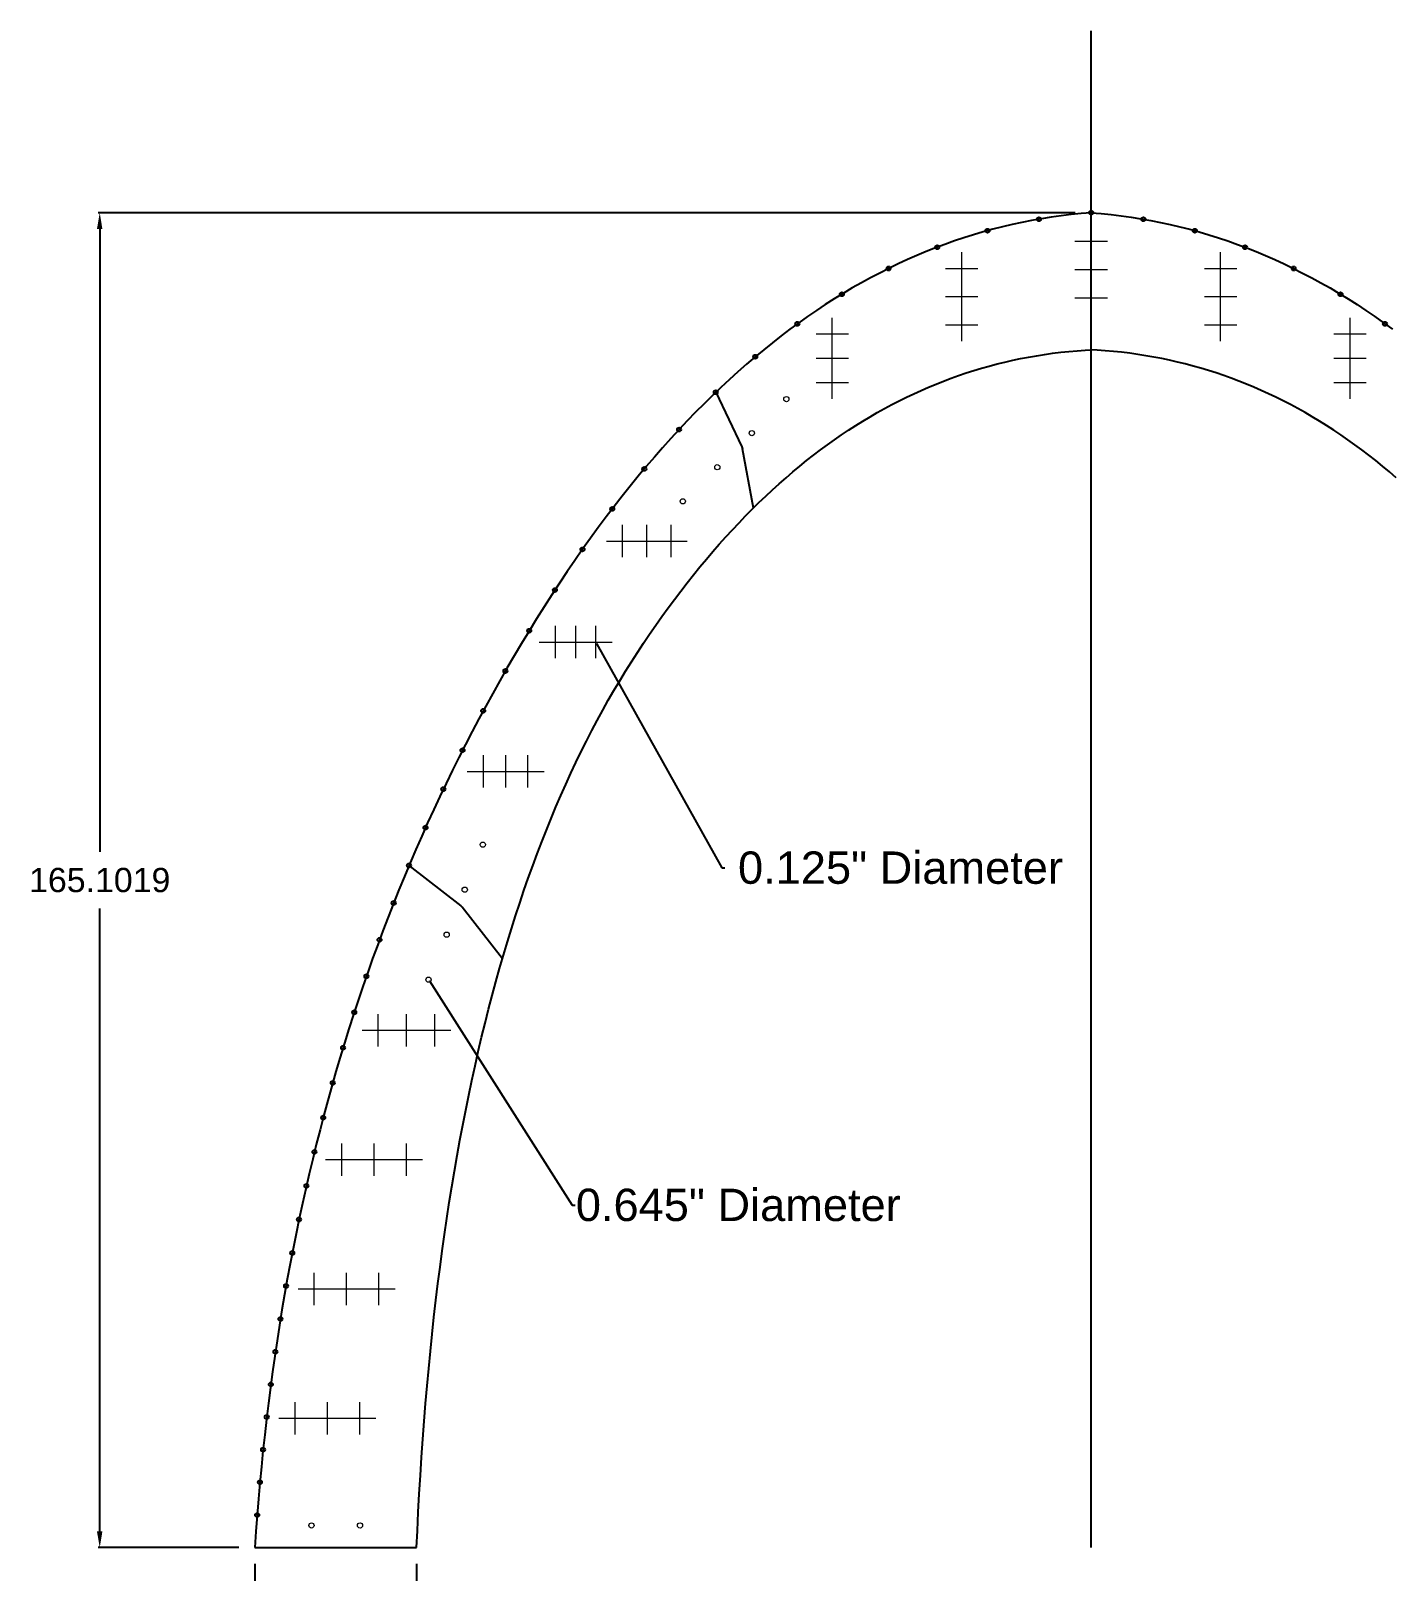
# Model space of a CAD drawing. Header units: inches. Extents: x -241 to 12541, y -1696 to 1281.
# Drawn here: x 1481.2 to 1649.3, y 191.9 to 382.4 of the extents above; entities that cross this region are included whole.
import ezdxf
from ezdxf import colors
from ezdxf.entities.mleader import LeaderData, LeaderLine
from ezdxf.math import Vec2, Vec3

# ---------------------------------------------------------------- set-up
doc = ezdxf.new("R2010")
doc.units = ezdxf.units.IN
doc.header["$MEASUREMENT"] = 0
doc.header["$PDMODE"] = 2
doc.header["$PDSIZE"] = 2
doc.layers.add('Annotation', color=7, linetype='Continuous', lineweight=9)
doc.layers.add('Drilling', color=3, linetype='Continuous', lineweight=13)
doc.layers.add('OLD1', color=1, linetype='Continuous')
doc.styles.get("Standard").update_dxf_attribs({"font": 'Arial.ttf'})
doc.dimstyles.get("Standard").update_dxf_attribs({"dimtxt": 3, "dimasz": 2, "dimexe": 0.18, "dimexo": 2, "dimgap": 2, "dimtad": 0, "dimtih": 1, "dimtoh": 1, "dimdec": 4, "dimzin": 0, "dimdsep": 46, "dimtxsty": 'Standard', "dimcen": 0.09, "dimadec": 0, "dimazin": 0, "dimtfac": 1, "dimtdec": 4, "dimtofl": 0, "dimtmove": 0, "dimatfit": 3, "dimfxl": 1, "dimtolj": 1, "dimtzin": 0, "dimarcsym": 0})

# ---------------------------------------------------------------- blocks, each defined once
blk = doc.blocks.new('*U142')
at = {"layer": 'Drilling'}
blk.add_point((0, 0), dxfattribs=at)
blk = doc.blocks.new('*U143')
at = {"layer": 'Drilling', "color": 0, "linetype": 'ByBlock', "lineweight": -2, "transparency": 16777216}
for p in [(0, 0), (4, 0), (8, 0)]:
    blk.add_blockref('*U142', p, dxfattribs=at)
blk = doc.blocks.new('*U144')
at = {"layer": 'Drilling'}
blk.add_point((0, 0), dxfattribs=at)
blk = doc.blocks.new('*U145')
at = {"layer": 'Drilling', "color": 0, "linetype": 'ByBlock', "lineweight": -2, "transparency": 16777216}
for p in [(0, 0), (4, 0), (8, 0)]:
    blk.add_blockref('*U144', p, dxfattribs=at)
blk = doc.blocks.new('*U146')
at = {"layer": 'Drilling'}
blk.add_point((0, 0), dxfattribs=at)
blk = doc.blocks.new('*U147')
at = {"layer": 'Drilling', "color": 0, "linetype": 'ByBlock', "lineweight": -2, "transparency": 16777216}
for p in [(0, 0), (4, 0), (8, 0)]:
    blk.add_blockref('*U146', p, dxfattribs=at)
blk = doc.blocks.new('*U148')
at = {"layer": 'Drilling'}
blk.add_point((0, 0), dxfattribs=at)
blk = doc.blocks.new('*U149')
at = {"layer": 'Drilling', "color": 0, "linetype": 'ByBlock', "lineweight": -2, "transparency": 16777216}
for p in [(0, 0), (3.5, 0), (7, 0)]:
    blk.add_blockref('*U148', p, dxfattribs=at)
blk = doc.blocks.new('*U150')
at = {"layer": 'Drilling'}
blk.add_point((0, 0), dxfattribs=at)
blk = doc.blocks.new('*U151')
at = {"layer": 'Drilling', "color": 0, "linetype": 'ByBlock', "lineweight": -2, "transparency": 16777216}
for p in [(0, 0), (2.75, 0), (5.5, 0)]:
    blk.add_blockref('*U150', p, dxfattribs=at)
blk = doc.blocks.new('*U152')
at = {"layer": 'Drilling'}
blk.add_point((0, 0), dxfattribs=at)
blk = doc.blocks.new('*U153')
at = {"layer": 'Drilling', "color": 0, "linetype": 'ByBlock', "lineweight": -2, "transparency": 16777216}
for p in [(0, 0), (2.5, 0), (5, 0)]:
    blk.add_blockref('*U152', p, dxfattribs=at)
blk = doc.blocks.new('*U154')
at = {"layer": 'Drilling'}
blk.add_point((0, 0), dxfattribs=at)
blk = doc.blocks.new('*U155')
at = {"layer": 'Drilling', "color": 0, "linetype": 'ByBlock', "lineweight": -2, "transparency": 16777216}
for p in [(0, 0), (3, 0), (6, 0)]:
    blk.add_blockref('*U154', p, dxfattribs=at)
blk = doc.blocks.new('*U156')
at = {"layer": 'Drilling'}
blk.add_point((0, 0), dxfattribs=at)
blk = doc.blocks.new('*U157')
at = {"layer": 'Drilling', "color": 0, "linetype": 'ByBlock', "lineweight": -2, "transparency": 16777216}
for p in [(0, 0), (3.5, 0), (7, 0)]:
    blk.add_blockref('*U156', p, dxfattribs=at)
blk = doc.blocks.new('*U158')
at = {"layer": 'Drilling'}
blk.add_point((0, 0), dxfattribs=at)
blk = doc.blocks.new('*U159')
at = {"layer": 'Drilling', "color": 0, "linetype": 'ByBlock', "lineweight": -2, "transparency": 16777216}
for p in [(0, 0), (3, 0), (6, 0)]:
    blk.add_blockref('*U158', p, dxfattribs=at)
blk = doc.blocks.new('*U176')
at = {"layer": 'Drilling'}
blk.add_point((0, 0), dxfattribs=at)
blk = doc.blocks.new('*U177')
at = {"layer": 'Drilling', "color": 0, "linetype": 'ByBlock', "lineweight": -2, "transparency": 16777216}
for p in [(0, 0), (3.5, 0), (7, 0)]:
    blk.add_blockref('*U176', p, dxfattribs=at)
blk = doc.blocks.new('*U178')
at = {"layer": 'Drilling'}
blk.add_point((0, 0), dxfattribs=at)
blk = doc.blocks.new('*U179')
at = {"layer": 'Drilling', "color": 0, "linetype": 'ByBlock', "lineweight": -2, "transparency": 16777216}
for p in [(0, 0), (3, 0), (6, 0)]:
    blk.add_blockref('*U178', p, dxfattribs=at)
blk = doc.blocks.new('*U180')
at = {"layer": 'Drilling'}
blk.add_point((0, 0), dxfattribs=at)
blk = doc.blocks.new('*U181')
at = {"layer": 'Drilling', "color": 0, "linetype": 'ByBlock', "lineweight": -2, "transparency": 16777216}
for p in [(0, 0), (3.5, 0), (7, 0)]:
    blk.add_blockref('*U180', p, dxfattribs=at)
blk = doc.blocks.new('*D304')
at = {"layer": 'Annotation', "color": 0, "lineweight": -2, "transparency": 16777216}
for p, q in [((1508.93, 192.84), (1508.93, 185.72)), ((1528.93, 192.84), (1528.93, 185.72)), ((1506.93, 185.9), (1504.93, 185.9)), ((1530.93, 185.9), (1532.93, 185.9))]:
    blk.add_line(p, q, dxfattribs=at)
at = {"layer": 'Annotation', "color": 0, "transparency": 16777216}
for points in [[(1506.93, 186.23), (1506.93, 185.57), (1508.93, 185.9)], [(1530.93, 186.23), (1530.93, 185.57), (1528.93, 185.9)]]:
    blk.add_solid(points, dxfattribs=at)
at = {"layer": 'Annotation', "color": 0, "transparency": 16777216, "insert": (1518.93, 185.9), "char_height": 3, "attachment_point": 5}
blk.add_mtext('\\A1;20.0094', dxfattribs=at)
blk = doc.blocks.new('*D305')
at = {"layer": 'Annotation', "color": 0, "lineweight": -2, "transparency": 16777216}
for p, q in [((1610.36, 359.94), (1489.56, 359.94)), ((1489.74, 357.94), (1489.74, 280.91)), ((1489.74, 196.84), (1489.74, 273.87)), ((1506.93, 194.84), (1489.56, 194.84))]:
    blk.add_line(p, q, dxfattribs=at)
at = {"layer": 'Annotation', "color": 0, "transparency": 16777216}
for points in [[(1489.4, 357.94), (1490.07, 357.94), (1489.74, 359.94)], [(1489.4, 196.84), (1490.07, 196.84), (1489.74, 194.84)]]:
    blk.add_solid(points, dxfattribs=at)
at = {"layer": 'Annotation', "color": 0, "transparency": 16777216, "insert": (1489.74, 277.39), "char_height": 3, "attachment_point": 5}
blk.add_mtext('\\A1;165.1019', dxfattribs=at)

msp = doc.modelspace()

# ---------------------------------------------------------------- linework, layer by layer
for p, q in [((1612.3577, 194.83777), (1612.3577, 382.44297)), ((1565.92755, 337.7351), (1569.15584, 331.00684)), ((1570.58095, 323.41339), (1569.23792, 330.75421)), ((1527.98881, 279.20666), (1534.37971, 274.21933)), ((1539.54018, 267.65529), (1534.55285, 274.04619)), ((1508.92527, 194.83777), (1528.93467, 194.83777))]:
    msp.add_line(p, q)
for points in [[(1612.3577, 359.93966), (1611.11752, 359.83572), (1609.88223, 359.70942), (1608.65182, 359.56076), (1607.4263, 359.38973), (1606.20566, 359.19635), (1604.98991, 358.98061), (1603.77905, 358.7425), (1602.57307, 358.48204), (1601.37197, 358.19922), (1600.17577, 357.89403), (1598.98445, 357.56649), (1597.79801, 357.21658), (1596.61646, 356.84431), (1595.4398, 356.44969), (1594.26802, 356.0327), (1593.10113, 355.59335), (1591.93912, 355.13165), (1590.782, 354.64758), (1589.62977, 354.14115), (1588.48242, 353.61236), (1587.33996, 353.06121), (1586.20238, 352.4877), (1585.06969, 351.89183), (1583.94189, 351.2736), (1582.81897, 350.63301), (1581.70094, 349.97006), (1580.58779, 349.28475), (1579.47953, 348.57708), (1578.37616, 347.84705), (1577.27767, 347.09465), (1576.18407, 346.3199), (1575.09535, 345.52279), (1574.01152, 344.70332), (1572.93257, 343.86148), (1571.85851, 342.99729), (1570.78934, 342.11073), (1569.72505, 341.20182), (1568.66565, 340.27054), (1567.61114, 339.31691), (1566.56151, 338.34091), (1565.51677, 337.34255), (1564.47691, 336.32184), (1563.44194, 335.27876), (1562.41185, 334.21332), (1561.38665, 333.12552), (1560.36634, 332.01536), (1559.35091, 330.88285), (1558.34037, 329.72797), (1557.33471, 328.55073), (1556.33394, 327.35113), (1555.33806, 326.12917), (1554.34706, 324.88485), (1553.36095, 323.61817), (1552.37972, 322.32912), (1551.40338, 321.01772), (1550.43192, 319.68396), (1549.46536, 318.32784), (1548.50367, 316.94935), (1547.54688, 315.54851), (1546.59497, 314.12531), (1545.64794, 312.67974), (1544.7058, 311.21182), (1543.76855, 309.72153), (1542.83618, 308.20889), (1541.91251, 306.6812), (1541.00134, 305.14577), (1540.10267, 303.6026), (1539.2165, 302.05169), (1538.34284, 300.49305), (1537.48168, 298.92667), (1536.63302, 297.35255), (1535.79686, 295.7707), (1534.9732, 294.18111), (1534.16205, 292.58377), (1533.3634, 290.97871), (1532.57725, 289.3659), (1531.8036, 287.74536), (1531.04245, 286.11708), (1530.29381, 284.48106), (1529.55767, 282.83731), (1528.83403, 281.18581), (1528.12289, 279.52658), (1527.42426, 277.85962), (1526.73812, 276.18491), (1526.06449, 274.50247), (1525.40336, 272.81229), (1524.75473, 271.11437), (1524.11861, 269.40872), (1523.49499, 267.69532), (1522.88386, 265.97419), (1522.28525, 264.24533), (1521.69913, 262.50872), (1521.12551, 260.76438), (1520.5644, 259.0123), (1520.01579, 257.25248), (1519.47968, 255.48493), (1518.95607, 253.70963), (1518.44497, 251.9266), (1517.94636, 250.13584), (1517.46026, 248.33733), (1516.98666, 246.53109), (1516.52557, 244.71711), (1516.07697, 242.89539), (1515.64088, 241.06594), (1515.21729, 239.22874), (1514.8062, 237.38381), (1514.40761, 235.53115), (1514.02153, 233.67074), (1513.64795, 231.8026), (1513.28687, 229.92672), (1512.93829, 228.0431), (1512.60221, 226.15175), (1512.27864, 224.25265), (1511.96756, 222.34582), (1511.66899, 220.43126), (1511.38293, 218.50895), (1511.10936, 216.57891), (1510.8483, 214.64113), (1510.59973, 212.69561), (1510.36367, 210.74236), (1510.14012, 208.78136), (1509.92906, 206.81263), (1509.73051, 204.83617), (1509.54445, 202.85196), (1509.3709, 200.86002), (1509.20986, 198.86034), (1509.06131, 196.85292), (1508.92527, 194.83777)], [(1612.3577, 359.93966), (1613.59788, 359.83572), (1614.83318, 359.70942), (1616.06359, 359.56076), (1617.28911, 359.38973), (1618.50975, 359.19635), (1619.7255, 358.98061), (1620.93636, 358.7425), (1622.14234, 358.48204), (1623.34344, 358.19922), (1624.53964, 357.89403), (1625.73096, 357.56649), (1626.9174, 357.21658), (1628.09895, 356.84431), (1629.27561, 356.44969), (1630.44739, 356.0327), (1631.61428, 355.59335), (1632.77629, 355.13165), (1633.93341, 354.64758), (1635.08564, 354.14115), (1636.23299, 353.61236), (1637.37545, 353.06121), (1638.51303, 352.4877), (1639.64572, 351.89183), (1640.77352, 351.2736), (1641.89644, 350.63301), (1643.01447, 349.97006), (1644.12762, 349.28475), (1645.23588, 348.57708), (1646.33925, 347.84705), (1647.43774, 347.09465), (1648.53134, 346.3199), (1649.62006, 345.52279)], [(1528.93467, 194.83777), (1529.02623, 196.91205), (1529.1394, 199.21789), (1529.26313, 201.50511), (1529.39741, 203.7737), (1529.54224, 206.02366), (1529.6976, 208.25496), (1529.86348, 210.46762), (1530.03989, 212.66161), (1530.2268, 214.83693), (1530.42422, 216.99358), (1530.63212, 219.13153), (1530.85051, 221.2508), (1531.07936, 223.35136), (1531.31868, 225.4332), (1531.56844, 227.49633), (1531.82864, 229.54073), (1532.09927, 231.5664), (1532.38031, 233.57332), (1532.67174, 235.56149), (1532.97357, 237.53089), (1533.28576, 239.48153), (1533.60831, 241.41339), (1533.94121, 243.32647), (1534.28443, 245.22075), (1534.63796, 247.09623), (1535.00179, 248.9529), (1535.3759, 250.79075), (1535.76026, 252.60979), (1536.15487, 254.40999), (1536.5597, 256.19136), (1536.97473, 257.95388), (1537.39994, 259.69756), (1537.83532, 261.42238), (1538.28083, 263.12835), (1538.73647, 264.81545), (1539.2022, 266.48368), (1539.678, 268.13305), (1540.16386, 269.76354), (1540.65973, 271.37515), (1541.16561, 272.96789), (1541.68146, 274.54176), (1542.20726, 276.09674), (1542.74298, 277.63286), (1543.28859, 279.1501), (1543.84406, 280.64847), (1544.40937, 282.12798), (1544.98449, 283.58863), (1545.56939, 285.03042), (1546.16404, 286.45338), (1546.7684, 287.8575), (1547.38246, 289.2428), (1548.00617, 290.60929), (1548.63951, 291.95699), (1549.28245, 293.28591), (1549.93495, 294.59607), (1550.59699, 295.88749), (1551.26854, 297.16019), (1551.94956, 298.4142), (1552.64004, 299.64954), (1553.33993, 300.86624), (1554.04921, 302.06433), (1554.76786, 303.24385), (1555.49585, 304.40482), (1556.23582, 305.55142), (1556.98797, 306.68782), (1557.74707, 307.80995), (1558.51038, 308.91371), (1559.27787, 309.99913), (1560.04952, 311.06622), (1560.82528, 312.11499), (1561.60515, 313.14547), (1562.38907, 314.15767), (1563.17703, 315.15162), (1563.96899, 316.12733), (1564.76493, 317.08484), (1565.56481, 318.02417), (1566.36862, 318.94536), (1567.17632, 319.84843), (1567.98789, 320.73342), (1568.8033, 321.60036), (1569.62253, 322.44929), (1570.44556, 323.28026), (1571.27237, 324.0933), (1572.10293, 324.88846), (1572.93725, 325.66579), (1573.77529, 326.42534), (1574.61705, 327.16715), (1575.46252, 327.89129), (1576.31169, 328.5978), (1577.16456, 329.28674), (1578.02113, 329.95818), (1578.8814, 330.61217), (1579.74539, 331.24877), (1580.61309, 331.86805), (1581.48453, 332.47007), (1582.35971, 333.05489), (1583.23868, 333.62259), (1584.12144, 334.17322), (1585.00804, 334.70685), (1585.8985, 335.22355), (1586.79286, 335.72338), (1587.69118, 336.2064), (1588.59349, 336.67268), (1589.49985, 337.12227), (1590.41031, 337.55525), (1591.32494, 337.97166), (1592.2438, 338.37155), (1593.16695, 338.75499), (1594.09447, 339.12202), (1595.02643, 339.47268), (1595.9629, 339.80702), (1596.90397, 340.12507), (1597.84972, 340.42688), (1598.80023, 340.71246), (1599.75558, 340.98185), (1600.71587, 341.23507), (1601.68117, 341.47214), (1602.65158, 341.69306), (1603.62718, 341.89785), (1604.60807, 342.08651), (1605.59432, 342.25904), (1606.58602, 342.41543), (1607.58326, 342.55568), (1608.58612, 342.67976), (1609.59467, 342.78767), (1610.609, 342.87938), (1611.62917, 342.95487), (1612.3577, 342.99692)], [(1650.09836, 327.16715), (1649.25289, 327.89129), (1648.40372, 328.5978), (1647.55085, 329.28674), (1646.69428, 329.95818), (1645.83401, 330.61217), (1644.97002, 331.24877), (1644.10232, 331.86805), (1643.23088, 332.47007), (1642.35569, 333.05489), (1641.47673, 333.62259), (1640.59397, 334.17322), (1639.70737, 334.70685), (1638.81691, 335.22355), (1637.92255, 335.72338), (1637.02423, 336.2064), (1636.12192, 336.67268), (1635.21556, 337.12227), (1634.30509, 337.55525), (1633.39047, 337.97166), (1632.47161, 338.37155), (1631.54846, 338.75499), (1630.62094, 339.12202), (1629.68898, 339.47268), (1628.75251, 339.80702), (1627.81144, 340.12507), (1626.86569, 340.42688), (1625.91518, 340.71246), (1624.95983, 340.98185), (1623.99954, 341.23507), (1623.03424, 341.47214), (1622.06383, 341.69306), (1621.08822, 341.89785), (1620.10734, 342.08651), (1619.12109, 342.25904), (1618.12939, 342.41543), (1617.13215, 342.55568), (1616.12929, 342.67976), (1615.12074, 342.78767), (1614.10641, 342.87938), (1613.08624, 342.95487), (1612.3577, 342.99692)]]:
    msp.add_lwpolyline(points)
for points in [[(1569.15584, 331.00684), (1569.19414, 330.92701), (1569.22199, 330.84131), (1569.23792, 330.75421)], [(1534.55285, 274.04619), (1534.50264, 274.11054), (1534.44406, 274.16912), (1534.37971, 274.21933)]]:
    msp.add_open_spline(points, degree=3)
at = {"layer": 'Drilling'}
for centre in [(1574.6608, 336.89533), (1570.38977, 332.68127), (1566.11873, 328.46722), (1561.8477, 324.25316), (1537.11715, 281.7832), (1534.88205, 276.21505), (1532.64694, 270.6469), (1530.41184, 265.07875), (1515.92997, 197.58777), (1521.92997, 197.58777)]:
    msp.add_circle(centre, 0.3225, dxfattribs=at)
at = {"layer": 'OLD1'}
for centre in [(1612.3577, 359.93966), (1605.90215, 359.14249), (1618.81325, 359.14249), (1599.53868, 357.71887), (1625.17673, 357.71887), (1593.32122, 355.67622), (1631.39419, 355.67622), (1587.30071, 353.04142), (1637.4147, 353.04142), (1581.5219, 349.85983), (1643.19351, 349.85983), (1576.01906, 346.19909), (1648.69634, 346.19909), (1570.81616, 342.13297), (1565.92755, 337.7351), (1561.38665, 333.12552), (1557.09233, 328.26019), (1553.12937, 323.31395), (1549.4486, 318.30383), (1546.03346, 313.26822), (1542.86006, 308.24762), (1539.90939, 303.26433), (1537.16263, 298.3349), (1534.60826, 293.46246), (1532.23512, 288.64926), (1530.03223, 283.89696), (1527.98881, 279.20666), (1526.09486, 274.57832), (1524.34273, 270.00965), (1522.72041, 265.50211), (1521.22039, 261.0529), (1519.83577, 256.65895), (1518.55736, 252.31869), (1517.37923, 248.02827), (1516.29574, 243.78378), (1515.29886, 239.58251), (1514.38447, 235.41961), (1513.5493, 231.29011), (1512.78676, 227.19033), (1512.0931, 223.11531), (1511.46493, 219.05998), (1510.89922, 215.01911), (1510.39328, 210.98734), (1509.94477, 206.95914), (1509.55166, 202.92878), (1509.20986, 198.86034)]:
    msp.add_circle(centre, 0.25, dxfattribs=at)

# ---------------------------------------------------------------- block references
at = {"layer": 'Drilling', "xscale": -1, "rotation": 90}
for name, p in [('*U181', (1612.3577, 356.42739)), ('*U177', (1628.3577, 353.06133)), ('*U179', (1644.38458, 344.94359))]:
    msp.add_blockref(name, p, dxfattribs=at)
at = {"layer": 'Drilling', "rotation": 270}
for name, p in [('*U157', (1596.3577, 353.06133)), ('*U159', (1580.33083, 344.94359))]:
    msp.add_blockref(name, p, dxfattribs=at)
at = {"layer": 'Drilling'}
for name, p in [('*U155', (1554.41257, 319.33777)), ('*U153', (1546.10251, 306.83777)), ('*U151', (1537.20261, 290.83777)), ('*U149', (1524.17819, 258.82083)), ('*U147', (1519.66734, 242.83777)), ('*U145', (1516.27894, 226.83777)), ('*U143', (1513.90067, 210.83777))]:
    msp.add_blockref(name, p, dxfattribs=at)

# ---------------------------------------------------------------- dimensions: what is measured, and where the dimension line sits
at = {"layer": 'Annotation'}
dim = msp.add_linear_dim(base=(1489.73574, 359.93966), p1=(1508.92527, 194.83777), p2=(1612.3577, 359.93966), angle=90, dimstyle='Standard', dxfattribs=at)
dim.commit()
dim.dimension.update_dxf_attribs({"geometry": '*D305', "text_midpoint": (1489.73574, 277.38871)})
dim = msp.add_linear_dim(base=(1528.93467, 185.90119), p1=(1508.92527, 194.83777), p2=(1528.93467, 194.83777), dimstyle='Standard', dxfattribs=at)
dim.commit()
dim.dimension.update_dxf_attribs({"geometry": '*D304', "text_midpoint": (1518.92997, 185.90119)})

# ---------------------------------------------------------------- leaders
ml = msp.add_multileader_mtext('Standard', dxfattribs=at)
ml.set_content('\\A1; 0.125" Diameter', color=256)
ml.set_leader_properties()
ml.build(insert=Vec2(0, 0))
ml.multileader.update_dxf_attribs({"text_right_attachment_type": 6, "dogleg_length": 0.36, "arrow_head_size": 0.18})
ctx = ml.context
ctx.base_point, ctx.arrow_head_size, ctx.landing_gap_size, ctx.plane_origin = Vec3(1567.0415, 278.91513), 0.18, 0.09, Vec3(1692.23029, 258.21258)
ctx.right_attachment = 6
notes = []
notes.append((ctx, [(1, (1, 1, 0), (1566.6815, 278.91513), (1, 0), 0.36, [(0, [(1551.10251, 306.83777)], 0, [])])]))
ctx.mtext.insert, ctx.mtext.flow_direction = Vec3(1567.1315, 280.94242), 5
ml = msp.add_multileader_mtext('Standard', dxfattribs=at)
ml.set_content('\\A1;0.645" Diameter', color=256)
ml.set_leader_properties()
ml.build(insert=Vec2(0, 0))
ml.multileader.update_dxf_attribs({"text_right_attachment_type": 6, "dogleg_length": 0.36, "arrow_head_size": 0.18})
ctx = ml.context
ctx.base_point, ctx.arrow_head_size, ctx.landing_gap_size, ctx.plane_origin = Vec3(1548.53198, 237.20503), 0.18, 0.09, Vec3(1673.72076, 216.50247)
ctx.right_attachment = 6
notes.append((ctx, [(1, (1, 1, 0), (1548.17198, 237.20503), (1, 0), 0.36, [(0, [(1530.41184, 265.07875)], 0, [])])]))
ctx.mtext.insert, ctx.mtext.flow_direction = Vec3(1548.62198, 239.23232), 5
for ctx, leaders in notes:
    for number, flags, end, landing, length, lines in leaders:
        leader = LeaderData()
        leader.index, (leader.has_last_leader_line, leader.has_dogleg_vector, leader.attachment_direction) = number, flags
        leader.last_leader_point, leader.dogleg_vector, leader.dogleg_length = Vec3(end), Vec3(landing), length
        for number, points, colour, breaks in lines:
            line = LeaderLine()
            line.index, line.vertices, line.color, line.breaks = number, Vec3.list(points), colors.encode_raw_color(colour), breaks
            leader.lines.append(line)
        ctx.leaders.append(leader)

doc.saveas('drawing.dxf')
